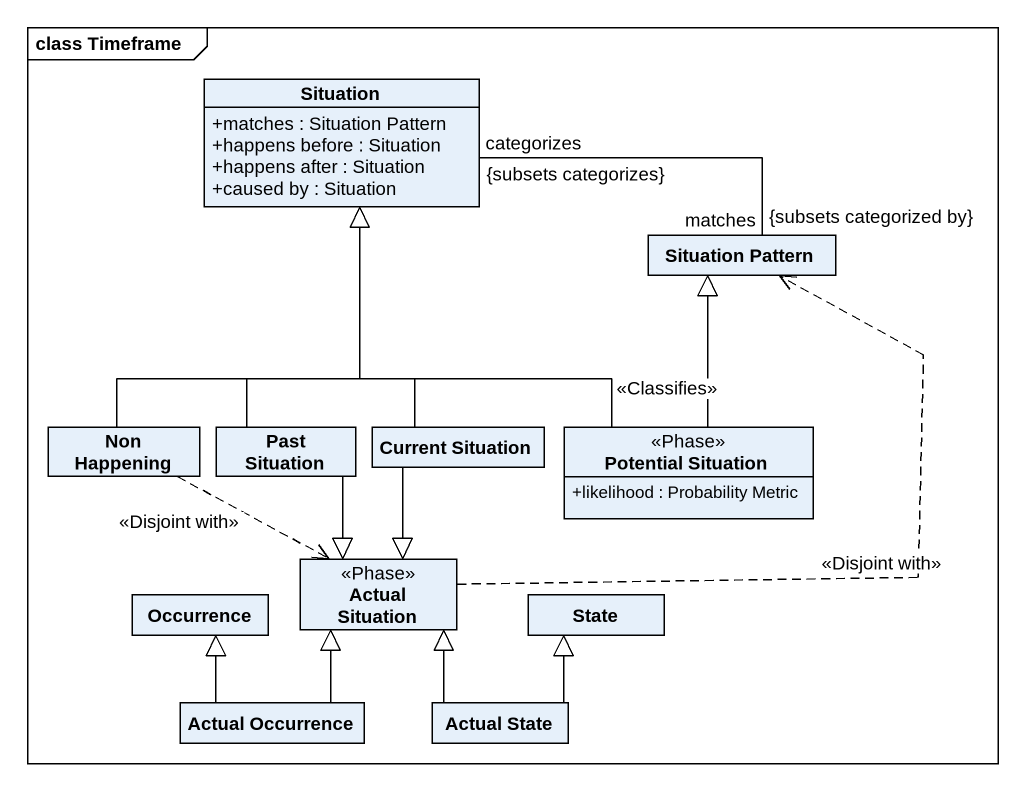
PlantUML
@startuml
mainframe class Timeframe
hide circle
hide empty members
skinparam classAttributeIconSize 0
class Situation {
  +matches : Situation Pattern
  +happens before : Situation
  +happens after : Situation
  +caused by : Situation
}
class "Situation Pattern" as Situation_Pattern
class "Non Happening" as Non_Happening
class "Past Situation" as Past_Situation
class "Current Situation" as Current_Situation
class "Potential Situation" as Potential_Situation <<Phase>> {
  +likelihood : Probability Metric
}
class "Actual Situation" as Actual_Situation <<Phase>>
class Occurrence
class "State" as State_
class "Actual Occurrence" as Actual_Occurrence
class "Actual State" as Actual_State
Situation_Pattern "matches\n{subsets categorized by}" -left- "categorizes\n{subsets categorizes}" Situation
Non_Happening -up-|> Situation
Non_Happening .right.> Actual_Situation : <<Disjoint with>>
Past_Situation -up-|> Situation
Past_Situation --|> Actual_Situation
Current_Situation -up-|> Situation
Current_Situation --|> Actual_Situation
Potential_Situation -up-|> Situation : <<Classifies>>
Potential_Situation -up-|> Situation_Pattern
Actual_Situation .up.> Situation_Pattern : <<Disjoint with>>
Actual_Occurrence -up-|> Actual_Situation
Actual_Occurrence -up-|> Occurrence
Actual_State -up-|> Actual_Situation
Actual_State -up-|> State_
@enduml
